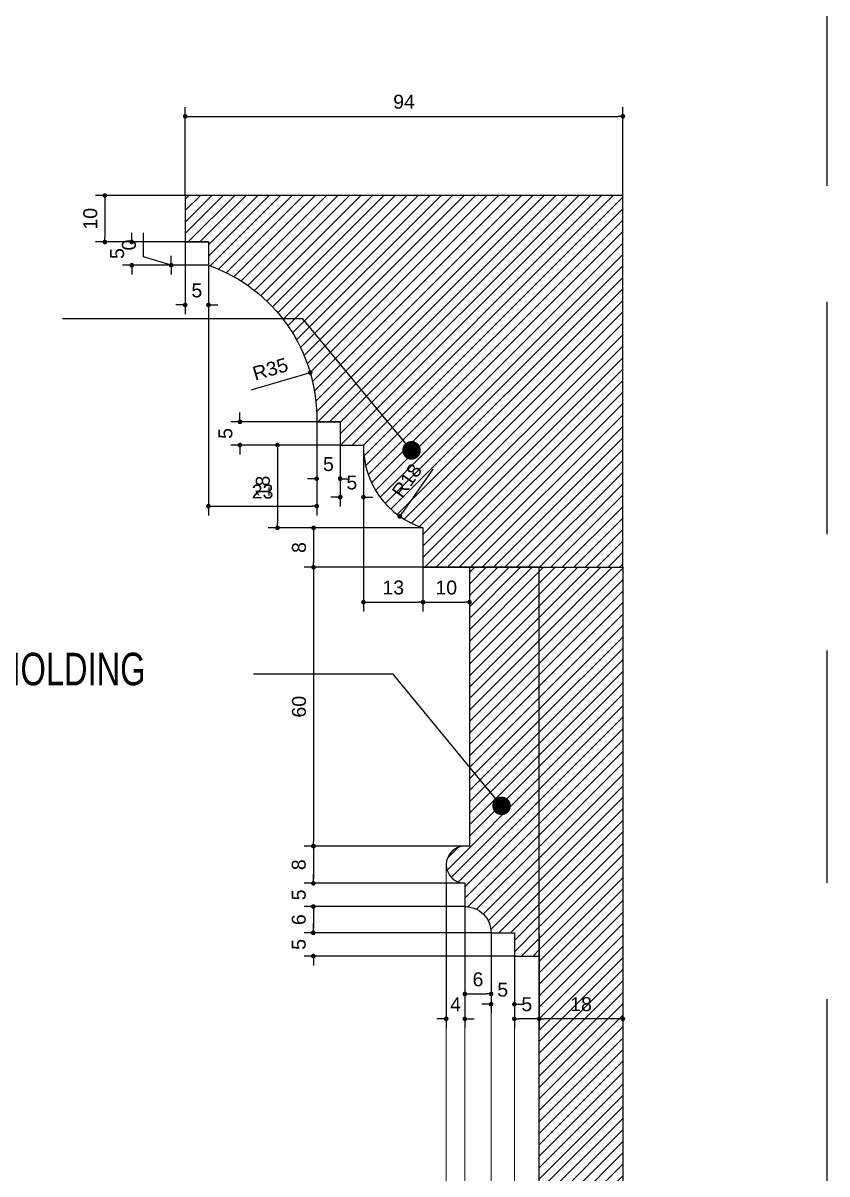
# Model space of a CAD drawing. Header units: inches. Extents: x 274057 to 444617, y 490067 to 635630.
# Drawn here: x 336322.3 to 336495.2, y 524647.9 to 524895.6 of the extents above; entities that cross this region are included whole.
import ezdxf

# ---------------------------------------------------------------- set-up
doc = ezdxf.new("R2010")
doc.units = ezdxf.units.IN
doc.header["$MEASUREMENT"] = 0
doc.linetypes.add('HIDDEN', pattern=[0.375, 0.25, -0.125])
for name, color, linetype in [('CQ SPOT DETAIL DIMENSION', 9, 'Continuous'), ('CQ spot detail elevation', 1, 'Continuous'), ('CQ SPOT DETAILS', 40, 'Continuous'), ('CQ text label', 3, 'Continuous'), ('CQ Wood Section', 60, 'Continuous')]:
    doc.layers.add(name, color=color, linetype=linetype)
doc.styles.add('DIM 50', font='romans.shx', dxfattribs={"width": 0.75, "height": 100})
doc.styles.get("Standard").update_dxf_attribs({"font": 'arial.ttf'})
doc.dimstyles.new('CQ 2', dxfattribs={"dimscale": 0.02, "dimtxt": 150, "dimasz": 50, "dimexe": 100, "dimexo": 0, "dimgap": 80, "dimtad": 1, "dimdec": 0, "dimzin": 0, "dimdsep": 46, "dimtxsty": 'Standard', "dimblk": 'DOT', "dimcen": 100, "dimclrd": 1, "dimclre": 1, "dimclrt": 3, "dimadec": 0, "dimazin": 0, "dimtfac": 1, "dimtdec": 0, "dimtofl": 0, "dimtmove": 0, "dimatfit": 3, "dimfxl": 1, "dimtolj": 1, "dimtzin": 0, "dimlwd": -1, "dimarcsym": 0})
doc.dimstyles.get("Standard").update_dxf_attribs({"dimtxt": 0.18, "dimasz": 0.18, "dimexe": 0.18, "dimexo": 0.0625, "dimgap": 0.09, "dimtad": 0, "dimtih": 1, "dimtoh": 1, "dimdec": 4, "dimzin": 0, "dimdsep": 46, "dimtxsty": 'Standard', "dimcen": 0.09, "dimadec": 0, "dimazin": 0, "dimtfac": 1, "dimtdec": 4, "dimtofl": 0, "dimtmove": 0, "dimatfit": 3, "dimfxl": 1, "dimtolj": 1, "dimtzin": 0, "dimarcsym": 0})
pattern_1 = [(225.0000000000001, (36037.18840213446, 2.088490873575211e-07), (1.233325781139329, -1.233325781139325), [])]

# ---------------------------------------------------------------- blocks, each defined once
blk = doc.blocks.new('wood panel section')
at = {"layer": 'CQ Wood Section', "lineweight": 0}
h = blk.add_hatch(dxfattribs=at)
h.set_pattern_fill('ANSI31', color=253, scale=13.95348837209302, angle=180.0000000000001)
h.set_pattern_definition([(225.0000000000001, (36142.35585811699, 2.088490873575211e-07), (1.233325781139329, -1.233325781139325), [])])
edge = h.paths.add_edge_path()
edge.add_line((373726.2823272735, 517519.283922351), (373726.2823272735, 517599.2839221759))
edge.add_line((373726.2823272735, 517599.2839221759), (373632.1263040713, 517599.283922351))
edge.add_line((373632.1263040713, 517599.283922351), (373632.1263040713, 517589.283922351))
edge.add_line((373632.1263040713, 517589.283922351), (373637.1263040713, 517589.283922351))
edge.add_line((373637.1263040713, 517589.283922351), (373637.1263040713, 517584.283922351))
edge.add_arc((373625.5141908826, 517551.3689718612), 34.90322533018236, -1.2919480956534812, 70.56759384784772, ccw=False)
edge.add_line((373660.4085433854, 517550.5820145192), (373665.4741542631, 517550.5820145192))
edge.add_line((373665.4741542631, 517550.5820145192), (373665.4741542631, 517545.5820145192))
edge.add_line((373665.4741542631, 517545.5820145192), (373670.4741542631, 517545.5820145192))
edge.add_arc((373688.780025439, 517545.2354354908), 18.3091517152585, 178.9153674634846, 252.5261491534964)
edge.add_line((373683.2823272542, 517527.7711762394), (373683.2823272542, 517519.283922351))
edge.add_line((373683.2823272542, 517519.283922351), (373726.2823272735, 517519.283922351))
h = blk.add_hatch(dxfattribs=at)
h.set_pattern_fill('ANSI31', color=253, scale=13.95348837209302, angle=180.0000000000001)
h.set_pattern_definition(pattern_1)
edge = h.paths.add_edge_path()
edge.add_arc((373692.2823279385, 517440.6270253488), 5.656854249493335, 0, 90, ccw=False)
edge.add_line((373697.9391821881, 517440.6270253488), (373702.9391821881, 517440.6270253488))
edge.add_line((373702.9391821881, 517440.6270253488), (373702.9391821881, 517435.6270253488))
edge.add_line((373702.9391821881, 517435.6270253488), (373708.2823280088, 517435.6270253647))
edge.add_line((373708.2823280088, 517435.6270253647), (373708.2823280088, 517519.2839223955))
edge.add_line((373708.2823280088, 517519.2839223955), (373693.2823277604, 517519.283922351))
edge.add_line((373693.2823277604, 517519.283922351), (373693.2823279385, 517459.2838795983))
edge.add_line((373693.2823279385, 517459.2838795983), (373692.2823279385, 517459.2838795983))
edge.add_arc((373692.2823279385, 517455.2838795983), 4, 90, 270)
edge.add_line((373692.2823279385, 517451.2838795983), (373692.2823279385, 517446.2838795983))
h = blk.add_hatch(dxfattribs=at)
h.set_pattern_fill('ANSI31', color=253, scale=13.95348837209302, angle=180.0000000000001)
h.set_pattern_definition(pattern_1)
h.paths.add_polyline_path([(373708.2823272735, 517519.2839223955), (373726.2823272735, 517519.283922351), (373726.2823313126, 516519.2839960859), (373708.2823313126, 516519.2839960859)])
at = {"layer": 'CQ Wood Section', "color": 253, "lineweight": 0}
for p, q in [((373688.2823279385, 517455.2838795983, -0.0005676348778865994), (373688.2823313811, 516583.2774294676, -0.0005676348778865994)), ((373692.2823279385, 517446.2838795983, -0.0005676348778865994), (373692.2823312941, 516592.284039792, -0.0005676348778865994)), ((373697.9391801685, 516597.9408940414, -0.0005676348778865994), (373697.9391801685, 517440.6270253488, -0.0005676348778865994)), ((373702.9391821881, 517435.6270253488, -0.0005676348778865994), (373702.9391819765, 517364.5098959284, -0.0005676348778865994))]:
    blk.add_line(p, q, dxfattribs=at)
at = {"layer": 'CQ Wood Section', "ltscale": 1000, "elevation": -0.0005676348778865994}
for points in [[(373726.2823272735, 517519.283922351), (373726.2823272735, 517599.2839221759), (373632.1263040713, 517599.283922351), (373632.1263040713, 517589.283922351), (373637.1263040713, 517589.283922351), (373637.1263040713, 517584.283922351, -0.3242422653971426), (373660.4085433854, 517550.5820145192), (373665.4741542631, 517550.5820145192), (373665.4741542631, 517545.5820145192), (373670.4741542631, 517545.5820145192, 0.332707975019694), (373683.2823272542, 517527.7711762394), (373683.2823272542, 517527.7711762394), (373683.2823272542, 517519.283922351)], [(373692.2823279385, 517446.2838795983, -0.4142135623730951), (373697.9391821881, 517440.6270253488), (373702.9391821881, 517440.6270253488), (373702.9391821881, 517435.6270253488), (373708.2823280088, 517435.6270253647), (373708.2823280088, 517519.2839223955), (373693.2823277604, 517519.283922351), (373693.2823279385, 517459.2838795983), (373692.2823279385, 517459.2838795983, 0.9999999999999999), (373692.2823279385, 517451.2838795983)]]:
    blk.add_lwpolyline(points, format="xyb", close=True, dxfattribs=at)
blk.add_lwpolyline([(373708.2823272735, 517519.283922351), (373726.2823272735, 517519.283922351), (373726.2823313126, 516519.2839960859), (373708.2823313126, 516519.2839960859)], close=True, dxfattribs=at)
blk = doc.blocks.new('_Dot')
at = {"color": 0, "linetype": 'ByBlock', "lineweight": -2}
blk.add_line((-0.5, 0), (-1, 0), dxfattribs=at)
at = {"color": 0, "linetype": 'ByBlock', "const_width": 0.5}
blk.add_lwpolyline([(-0.25, 0, 1), (0.25, 0, 1)], format="xyb", close=True, dxfattribs=at)
blk = doc.blocks.new('*D311')
at = {"layer": 'CQ SPOT DETAIL DIMENSION', "color": 1, "lineweight": -2, "transparency": 16777216}
for p, q in [((336357.148455218, 524858.4759744214), (336357.148455218, 524877.5101708444)), ((336451.3044784201, 524858.4759281685), (336451.3044784201, 524877.5101708444))]:
    blk.add_line(p, q, dxfattribs=at)
at = {"layer": 'CQ SPOT DETAIL DIMENSION', "color": 1, "transparency": 16777216}
blk.add_line((336358.148455218, 524875.5101708444), (336450.3044784201, 524875.5101708444), dxfattribs=at)
at = {"layer": 'Defpoints', "color": 0, "transparency": 16777216}
for p in [(336451.3044784201, 524875.5101708444), (336357.148455218, 524858.4759744214, 8.514825178252382e-08), (336451.3044784201, 524858.4759281685, 8.514825178252382e-08)]:
    blk.add_point(p, dxfattribs=at)
at = {"layer": 'CQ SPOT DETAIL DIMENSION', "color": 1, "transparency": 16777216, "rotation": 180}
blk.add_blockref('_Dot', (336357.148455218, 524875.5101708444), dxfattribs=at)
at = {"layer": 'CQ SPOT DETAIL DIMENSION', "color": 1, "transparency": 16777216}
blk.add_blockref('_Dot', (336451.3044784201, 524875.5101708444), dxfattribs=at)
at = {"layer": 'CQ SPOT DETAIL DIMENSION', "color": 3, "transparency": 16777216, "insert": (336404.2264668191, 524878.6418898075), "char_height": 3, "attachment_point": 5}
blk.add_mtext('\\A1;94', dxfattribs=at)
blk = doc.blocks.new('*D312')
at = {"layer": 'CQ SPOT DETAIL DIMENSION', "color": 1, "lineweight": -2, "transparency": 16777216}
for p, q in [((336357.1484552181, 524858.4759283438), (336337.8589144014, 524858.4759283438)), ((336357.1484552181, 524848.4759283438), (336337.8589144014, 524848.4759283438))]:
    blk.add_line(p, q, dxfattribs=at)
at = {"layer": 'CQ SPOT DETAIL DIMENSION', "color": 1, "transparency": 16777216}
blk.add_line((336339.8589144014, 524857.4759283438), (336339.8589144014, 524849.4759283438), dxfattribs=at)
at = {"layer": 'Defpoints', "color": 0, "transparency": 16777216}
for p in [(336357.1484552181, 524858.4759283438), (336339.8589144014, 524848.4759283438), (336357.1484552181, 524848.4759283438, 8.514825178252382e-08)]:
    blk.add_point(p, dxfattribs=at)
at = {"layer": 'CQ SPOT DETAIL DIMENSION', "color": 1, "transparency": 16777216}
for p, rotation in [((336339.8589144014, 524858.4759283438), 90), ((336339.8589144014, 524848.4759283438), 270)]:
    blk.add_blockref('_Dot', p, dxfattribs=dict(at, rotation=rotation))
at = {"layer": 'CQ SPOT DETAIL DIMENSION', "color": 3, "transparency": 16777216, "insert": (336336.7271954383, 524853.4759283436), "char_height": 3, "attachment_point": 5, "rotation": 90}
blk.add_mtext('\\A1;10', dxfattribs=at)
blk = doc.blocks.new('*D313')
at = {"layer": 'CQ SPOT DETAIL DIMENSION', "color": 1, "transparency": 16777216}
for p, q in [((336345.6397885805, 524849.4759283438), (336345.6397885805, 524850.4759283438)), ((336345.6397885805, 524842.4759283438), (336345.6397885805, 524841.4759283438))]:
    blk.add_line(p, q, dxfattribs=at)
at = {"layer": 'CQ SPOT DETAIL DIMENSION', "color": 1, "lineweight": -2, "transparency": 16777216}
for p, q in [((336362.1484552181, 524848.4759283438), (336343.6397885805, 524848.4759283438)), ((336362.1484552181, 524843.4759283438), (336343.6397885805, 524843.4759283438))]:
    blk.add_line(p, q, dxfattribs=at)
at = {"layer": 'Defpoints', "color": 0, "transparency": 16777216}
for p in [(336362.1484552181, 524848.4759283438, 8.514825178252382e-08), (336345.6397885805, 524843.4759283438), (336362.1484552181, 524843.4759283438, 8.514825178252382e-08)]:
    blk.add_point(p, dxfattribs=at)
at = {"layer": 'CQ SPOT DETAIL DIMENSION', "color": 1, "transparency": 16777216}
for p, rotation in [((336345.6397885805, 524848.4759283438), 270), ((336345.6397885805, 524843.4759283438), 90)]:
    blk.add_blockref('_Dot', p, dxfattribs=dict(at, rotation=rotation))
at = {"layer": 'CQ SPOT DETAIL DIMENSION', "color": 3, "transparency": 16777216, "insert": (336342.5142087716, 524845.9759283436), "char_height": 3, "attachment_point": 5, "rotation": 90}
blk.add_mtext('\\A1;5', dxfattribs=at)
blk = doc.blocks.new('*D314')
at = {"layer": 'CQ SPOT DETAIL DIMENSION', "color": 1, "transparency": 16777216}
for p, q in [((336348.1824106061, 524845.2554440328), (336348.1824106061, 524850.4117878255)), ((336354.1141295692, 524843.4759283438), (336348.1824106061, 524845.2554440328)), ((336354.1141295692, 524844.4759283438), (336354.1141295692, 524845.4759283438)), ((336354.1141295692, 524842.4759283438), (336354.1141295692, 524841.4759283438))]:
    blk.add_line(p, q, dxfattribs=at)
at = {"layer": 'CQ SPOT DETAIL DIMENSION', "color": 1, "lineweight": -2, "transparency": 16777216}
blk.add_line((336362.1484552181, 524843.4759283438), (336352.1141295692, 524843.4759283438), dxfattribs=at)
blk.add_line((336362.1484552181, 524843.4759283438), (336352.1141295692, 524843.4759283438), dxfattribs=at)
at = {"layer": 'Defpoints', "color": 0, "transparency": 16777216}
for p in [(336354.1141295692, 524843.4759283438), (336362.1484552181, 524843.4759283438, 8.514825178252382e-08), (336362.1484552181, 524843.4759283438, 8.514825178252382e-08)]:
    blk.add_point(p, dxfattribs=at)
at = {"layer": 'CQ SPOT DETAIL DIMENSION', "color": 1, "transparency": 16777216}
for rotation in [270, 90]:
    blk.add_blockref('_Dot', (336354.1141295692, 524843.4759283438), dxfattribs=dict(at, rotation=rotation))
at = {"layer": 'CQ SPOT DETAIL DIMENSION', "color": 3, "transparency": 16777216, "insert": (336345.050691643, 524847.8336159289), "char_height": 3, "attachment_point": 5, "rotation": 90}
blk.add_mtext('\\A1;0', dxfattribs=at)
blk = doc.blocks.new('*D315')
at = {"layer": 'CQ SPOT DETAIL DIMENSION', "color": 1, "transparency": 16777216}
for p, q in [((336368.9273927351, 524810.7740204219), (336368.9273927351, 524811.7740204219)), ((336368.9273927351, 524803.7740205121), (336368.9273927351, 524802.7740205121))]:
    blk.add_line(p, q, dxfattribs=at)
at = {"layer": 'CQ SPOT DETAIL DIMENSION', "color": 1, "lineweight": -2, "transparency": 16777216}
for p, q in [((336390.4963054099, 524809.7740204219), (336366.9273927351, 524809.7740204219)), ((336390.4963054099, 524804.7740205121), (336366.9273927351, 524804.7740205121))]:
    blk.add_line(p, q, dxfattribs=at)
at = {"layer": 'Defpoints', "color": 0, "transparency": 16777216}
for p in [(336390.4963054099, 524809.7740204219, -0.003872636283724022), (336368.9273927351, 524804.7740205121), (336390.4963054099, 524804.7740205121, 8.514825178252382e-08)]:
    blk.add_point(p, dxfattribs=at)
at = {"layer": 'CQ SPOT DETAIL DIMENSION', "color": 1, "transparency": 16777216}
for p, rotation in [((336368.9273927351, 524809.7740204219), 270), ((336368.9273927351, 524804.7740205121), 90)]:
    blk.add_blockref('_Dot', p, dxfattribs=dict(at, rotation=rotation))
at = {"layer": 'CQ SPOT DETAIL DIMENSION', "color": 3, "transparency": 16777216, "insert": (336365.8018129262, 524807.2740204667), "char_height": 3, "attachment_point": 5, "rotation": 90}
blk.add_mtext('\\A1;5', dxfattribs=at)
blk = doc.blocks.new('*D316')
at = {"layer": 'CQ SPOT DETAIL DIMENSION', "color": 1, "lineweight": -2, "transparency": 16777216}
for p, q in [((336390.4963054099, 524804.774020422), (336374.9905852157, 524804.774020422)), ((336408.304478401, 524786.9631822323), (336374.9905852157, 524786.9631822323))]:
    blk.add_line(p, q, dxfattribs=at)
at = {"layer": 'CQ SPOT DETAIL DIMENSION', "color": 1, "transparency": 16777216}
blk.add_line((336376.9905852157, 524803.774020422), (336376.9905852157, 524787.9631822323), dxfattribs=at)
at = {"layer": 'Defpoints', "color": 0, "transparency": 16777216}
for p in [(336390.4963054099, 524804.774020422, -0.003865672036785002), (336376.9905852157, 524786.9631822323), (336408.304478401, 524786.9631822323, 8.514825178252382e-08)]:
    blk.add_point(p, dxfattribs=at)
at = {"layer": 'CQ SPOT DETAIL DIMENSION', "color": 1, "transparency": 16777216}
for p, rotation in [((336376.9905852157, 524804.774020422), 90), ((336376.9905852157, 524786.9631822323), 270)]:
    blk.add_blockref('_Dot', p, dxfattribs=dict(at, rotation=rotation))
at = {"layer": 'CQ SPOT DETAIL DIMENSION', "color": 3, "transparency": 16777216, "insert": (336373.8588662526, 524795.868601327), "char_height": 3, "attachment_point": 5, "rotation": 90}
blk.add_mtext('\\A1;18', dxfattribs=at)
blk = doc.blocks.new('*D317')
at = {"layer": 'CQ SPOT DETAIL DIMENSION', "color": 1, "lineweight": -2, "transparency": 16777216}
for p, q in [((336408.3044786833, 524786.9631821435), (336382.767588037, 524786.9631821435)), ((336408.304478401, 524778.4759283438), (336382.767588037, 524778.4759283438))]:
    blk.add_line(p, q, dxfattribs=at)
at = {"layer": 'CQ SPOT DETAIL DIMENSION', "color": 1, "transparency": 16777216}
blk.add_line((336384.767588037, 524785.9631821435), (336384.767588037, 524779.4759283438), dxfattribs=at)
at = {"layer": 'Defpoints', "color": 0, "transparency": 16777216}
for p in [(336408.3044786833, 524786.9631821435, -0.003816706366811543), (336384.767588037, 524778.4759283438), (336408.304478401, 524778.4759283438, 8.514825178252382e-08)]:
    blk.add_point(p, dxfattribs=at)
at = {"layer": 'CQ SPOT DETAIL DIMENSION', "color": 1, "transparency": 16777216}
for p, rotation in [((336384.767588037, 524786.9631821435), 90), ((336384.767588037, 524778.4759283438), 270)]:
    blk.add_blockref('_Dot', p, dxfattribs=dict(at, rotation=rotation))
at = {"layer": 'CQ SPOT DETAIL DIMENSION', "color": 3, "transparency": 16777216, "insert": (336381.635869074, 524782.7195552434), "char_height": 3, "attachment_point": 5, "rotation": 90}
blk.add_mtext('\\A1;8', dxfattribs=at)
blk = doc.blocks.new('*D318')
at = {"layer": 'CQ SPOT DETAIL DIMENSION', "color": 1, "lineweight": -2, "transparency": 16777216}
for p, q in [((336357.148455218, 524848.4759282514), (336357.148455218, 524832.9154847243)), ((336362.1484552179, 524848.4759282514), (336362.1484552179, 524832.9154847243))]:
    blk.add_line(p, q, dxfattribs=at)
at = {"layer": 'CQ SPOT DETAIL DIMENSION', "color": 1, "transparency": 16777216}
for p, q in [((336356.148455218, 524834.9154847243), (336355.148455218, 524834.9154847243)), ((336363.1484552179, 524834.9154847243), (336364.1484552179, 524834.9154847243))]:
    blk.add_line(p, q, dxfattribs=at)
at = {"layer": 'Defpoints', "color": 0, "transparency": 16777216}
for p in [(336357.148455218, 524848.4759282514, 8.514825178252382e-08), (336362.1484552179, 524848.4759282514, 8.514825178252382e-08), (336362.1484552179, 524834.9154847243)]:
    blk.add_point(p, dxfattribs=at)
at = {"layer": 'CQ SPOT DETAIL DIMENSION', "color": 1, "transparency": 16777216}
blk.add_blockref('_Dot', (336357.148455218, 524834.9154847243), dxfattribs=at)
at = {"layer": 'CQ SPOT DETAIL DIMENSION', "color": 1, "transparency": 16777216, "rotation": 180}
blk.add_blockref('_Dot', (336362.1484552179, 524834.9154847243), dxfattribs=at)
at = {"layer": 'CQ SPOT DETAIL DIMENSION', "color": 3, "transparency": 16777216, "insert": (336359.6484552179, 524838.0410645333), "char_height": 3, "attachment_point": 5}
blk.add_mtext('\\A1;5', dxfattribs=at)
blk = doc.blocks.new('*D319')
at = {"layer": 'CQ SPOT DETAIL DIMENSION', "color": 1, "lineweight": -2, "transparency": 16777216}
for p, q in [((336362.1484554781, 524843.4759282519), (336362.1484554781, 524789.6280301884)), ((336385.4306945321, 524809.7740205119), (336385.4306945321, 524789.6280301884))]:
    blk.add_line(p, q, dxfattribs=at)
at = {"layer": 'CQ SPOT DETAIL DIMENSION', "color": 1, "transparency": 16777216}
blk.add_line((336363.1484554781, 524791.6280301884), (336384.4306945321, 524791.6280301884), dxfattribs=at)
at = {"layer": 'Defpoints', "color": 0, "transparency": 16777216}
for p in [(336362.1484554781, 524843.4759282519, -0.003943617790135036), (336385.4306945321, 524809.7740205119), (336385.4306945321, 524791.6280301884)]:
    blk.add_point(p, dxfattribs=at)
at = {"layer": 'CQ SPOT DETAIL DIMENSION', "color": 1, "transparency": 16777216, "rotation": 180}
blk.add_blockref('_Dot', (336362.1484554781, 524791.6280301884), dxfattribs=at)
at = {"layer": 'CQ SPOT DETAIL DIMENSION', "color": 1, "transparency": 16777216}
blk.add_blockref('_Dot', (336385.4306945321, 524791.6280301884), dxfattribs=at)
at = {"layer": 'CQ SPOT DETAIL DIMENSION', "color": 3, "transparency": 16777216, "insert": (336373.7895750051, 524794.760772344), "char_height": 3, "attachment_point": 5}
blk.add_mtext('\\A1;23', dxfattribs=at)
blk = doc.blocks.new('*D320')
at = {"layer": 'CQ SPOT DETAIL DIMENSION', "color": 1, "transparency": 16777216}
blk.add_line((336371.3490019829, 524816.6464614966), (336383.0770746713, 524820.0756721149), dxfattribs=at)
at = {"layer": 'Defpoints', "color": 0, "transparency": 16777216}
for p in [(336384.0368869702, 524820.356314861, 8.514825178252382e-08), (336350.5363420293, 524810.5609778537, 8.514825178252382e-08)]:
    blk.add_point(p, dxfattribs=at)
at = {"layer": 'CQ SPOT DETAIL DIMENSION', "color": 1, "transparency": 16777216, "rotation": 16.29856954467729}
blk.add_blockref('_Dot', (336384.0368869702, 524820.356314861), dxfattribs=at)
at = {"layer": 'CQ SPOT DETAIL DIMENSION', "color": 3, "transparency": 16777216, "insert": (336375.4565234558, 524821.1113847601), "char_height": 3, "attachment_point": 5, "rotation": 16.298569544677285}
blk.add_mtext('\\A1;R35', dxfattribs=at)
blk = doc.blocks.new('*D333')
at = {"layer": 'CQ SPOT DETAIL DIMENSION', "color": 1, "transparency": 16777216}
blk.add_line((336410.3942173682, 524799.5690031198), (336403.862229515, 524790.2569021379), dxfattribs=at)
at = {"layer": 'Defpoints', "color": 0, "transparency": 16777216}
for p in [(336413.8021765858, 524804.4274414835, 8.514825178252382e-08), (336403.2879698843, 524789.4382288962, 8.514825178252382e-08)]:
    blk.add_point(p, dxfattribs=at)
at = {"layer": 'CQ SPOT DETAIL DIMENSION', "color": 1, "transparency": 16777216, "rotation": 234.9521998503813}
blk.add_blockref('_Dot', (336403.2879698843, 524789.4382288962), dxfattribs=at)
at = {"layer": 'CQ SPOT DETAIL DIMENSION', "color": 3, "transparency": 16777216, "insert": (336404.8514987414, 524797.1207090248), "char_height": 3, "attachment_point": 5, "rotation": 54.95219985038125}
blk.add_mtext('\\A1;R18', dxfattribs=at)
blk = doc.blocks.new('*D334')
at = {"layer": 'CQ SPOT DETAIL DIMENSION', "color": 1, "lineweight": -2, "transparency": 16777216}
for p, q in [((336385.4306945321, 524809.7740204217), (336385.4306945321, 524795.5448675116)), ((336390.4963054098, 524809.7740204217), (336390.4963054098, 524795.5448675116))]:
    blk.add_line(p, q, dxfattribs=at)
at = {"layer": 'CQ SPOT DETAIL DIMENSION', "color": 1, "transparency": 16777216}
for p, q in [((336384.4306945321, 524797.5448675116), (336383.4306945321, 524797.5448675116)), ((336391.4963054098, 524797.5448675116), (336392.4963054098, 524797.5448675116))]:
    blk.add_line(p, q, dxfattribs=at)
at = {"layer": 'Defpoints', "color": 0, "transparency": 16777216}
for p in [(336385.4306945321, 524809.7740204217), (336390.4963054098, 524809.7740204217), (336390.4963054098, 524797.5448675116)]:
    blk.add_point(p, dxfattribs=at)
at = {"layer": 'CQ SPOT DETAIL DIMENSION', "color": 1, "transparency": 16777216}
blk.add_blockref('_Dot', (336385.4306945321, 524797.5448675116), dxfattribs=at)
at = {"layer": 'CQ SPOT DETAIL DIMENSION', "color": 1, "transparency": 16777216, "rotation": 180}
blk.add_blockref('_Dot', (336390.4963054098, 524797.5448675116), dxfattribs=at)
at = {"layer": 'CQ SPOT DETAIL DIMENSION', "color": 3, "transparency": 16777216, "insert": (336387.963499971, 524800.6704473206), "char_height": 3, "attachment_point": 5}
blk.add_mtext('\\A1;5', dxfattribs=at)
blk = doc.blocks.new('*D335')
at = {"layer": 'CQ SPOT DETAIL DIMENSION', "color": 1, "lineweight": -2, "transparency": 16777216}
for p, q in [((336390.4963054098, 524804.7740204218), (336390.4963054098, 524791.5774923859)), ((336395.4963054098, 524804.7740205119), (336395.4963054098, 524791.5774923859))]:
    blk.add_line(p, q, dxfattribs=at)
at = {"layer": 'CQ SPOT DETAIL DIMENSION', "color": 1, "transparency": 16777216}
for p, q in [((336389.4963054098, 524793.5774923859), (336388.4963054098, 524793.5774923859)), ((336396.4963054098, 524793.5774923859), (336397.4963054098, 524793.5774923859))]:
    blk.add_line(p, q, dxfattribs=at)
at = {"layer": 'Defpoints', "color": 0, "transparency": 16777216}
for p in [(336390.4963054098, 524804.7740204218), (336395.4963054098, 524804.7740205119, 8.514825178252382e-08), (336395.4963054098, 524793.5774923859)]:
    blk.add_point(p, dxfattribs=at)
at = {"layer": 'CQ SPOT DETAIL DIMENSION', "color": 1, "transparency": 16777216}
blk.add_blockref('_Dot', (336390.4963054098, 524793.5774923859), dxfattribs=at)
at = {"layer": 'CQ SPOT DETAIL DIMENSION', "color": 1, "transparency": 16777216, "rotation": 180}
blk.add_blockref('_Dot', (336395.4963054098, 524793.5774923859), dxfattribs=at)
at = {"layer": 'CQ SPOT DETAIL DIMENSION', "color": 3, "transparency": 16777216, "insert": (336392.9963054098, 524796.7030721948), "char_height": 3, "attachment_point": 5}
blk.add_mtext('\\A1;5', dxfattribs=at)
blk = doc.blocks.new('*D336')
at = {"layer": 'CQ SPOT DETAIL DIMENSION', "color": 1, "lineweight": -2, "transparency": 16777216}
for p, q in [((336395.4963054098, 524804.7740205119), (336395.4963054098, 524768.9731867113)), ((336408.3044786832, 524786.9631821433), (336408.3044786832, 524768.9731867113))]:
    blk.add_line(p, q, dxfattribs=at)
at = {"layer": 'CQ SPOT DETAIL DIMENSION', "color": 1, "transparency": 16777216}
blk.add_line((336396.4963054098, 524770.9731867113), (336407.3044786832, 524770.9731867113), dxfattribs=at)
at = {"layer": 'Defpoints', "color": 0, "transparency": 16777216}
for p in [(336395.4963054098, 524804.7740205119), (336408.3044786832, 524786.9631821433), (336408.3044786832, 524770.9731867113)]:
    blk.add_point(p, dxfattribs=at)
at = {"layer": 'CQ SPOT DETAIL DIMENSION', "color": 1, "transparency": 16777216, "rotation": 180}
blk.add_blockref('_Dot', (336395.4963054098, 524770.9731867113), dxfattribs=at)
at = {"layer": 'CQ SPOT DETAIL DIMENSION', "color": 1, "transparency": 16777216}
blk.add_blockref('_Dot', (336408.3044786832, 524770.9731867113), dxfattribs=at)
at = {"layer": 'CQ SPOT DETAIL DIMENSION', "color": 3, "transparency": 16777216, "insert": (336401.9003920464, 524774.1059288669), "char_height": 3, "attachment_point": 5}
blk.add_mtext('\\A1;13', dxfattribs=at)
blk = doc.blocks.new('*D337')
at = {"layer": 'CQ SPOT DETAIL DIMENSION', "color": 1, "lineweight": -2, "transparency": 16777216}
for p, q in [((336408.3044786832, 524786.9631821433), (336408.3044786832, 524768.9731867113)), ((336418.304478907, 524778.4759282551), (336418.304478907, 524768.9731867113))]:
    blk.add_line(p, q, dxfattribs=at)
at = {"layer": 'CQ SPOT DETAIL DIMENSION', "color": 1, "transparency": 16777216}
blk.add_line((336409.3044786832, 524770.9731867113), (336417.304478907, 524770.9731867113), dxfattribs=at)
at = {"layer": 'Defpoints', "color": 0, "transparency": 16777216}
for p in [(336408.3044786832, 524786.9631821433), (336418.304478907, 524778.4759282551, -0.003802958277463462), (336418.304478907, 524770.9731867113)]:
    blk.add_point(p, dxfattribs=at)
at = {"layer": 'CQ SPOT DETAIL DIMENSION', "color": 1, "transparency": 16777216, "rotation": 180}
blk.add_blockref('_Dot', (336408.3044786832, 524770.9731867113), dxfattribs=at)
at = {"layer": 'CQ SPOT DETAIL DIMENSION', "color": 1, "transparency": 16777216}
blk.add_blockref('_Dot', (336418.304478907, 524770.9731867113), dxfattribs=at)
at = {"layer": 'CQ SPOT DETAIL DIMENSION', "color": 3, "transparency": 16777216, "insert": (336413.3044787951, 524774.1049056745), "char_height": 3, "attachment_point": 5}
blk.add_mtext('\\A1;10', dxfattribs=at)
blk = doc.blocks.new('*D338')
at = {"layer": 'CQ SPOT DETAIL DIMENSION', "color": 1, "lineweight": -2, "transparency": 16777216}
for p, q in [((336418.3044789071, 524778.4759282554), (336382.767588037, 524778.4759282554)), ((336418.3044790853, 524718.4758855912), (336382.767588037, 524718.4758855912))]:
    blk.add_line(p, q, dxfattribs=at)
at = {"layer": 'CQ SPOT DETAIL DIMENSION', "color": 1, "transparency": 16777216}
blk.add_line((336384.767588037, 524777.4759282554), (336384.767588037, 524719.4758855912), dxfattribs=at)
at = {"layer": 'Defpoints', "color": 0, "transparency": 16777216}
for p in [(336418.3044789071, 524778.4759282554), (336384.767588037, 524718.4758855912), (336418.3044790853, 524718.4758855912, 8.514825178252382e-08)]:
    blk.add_point(p, dxfattribs=at)
at = {"layer": 'CQ SPOT DETAIL DIMENSION', "color": 1, "transparency": 16777216}
for p, rotation in [((336384.767588037, 524778.4759282554), 90), ((336384.767588037, 524718.4758855912), 270)]:
    blk.add_blockref('_Dot', p, dxfattribs=dict(at, rotation=rotation))
at = {"layer": 'CQ SPOT DETAIL DIMENSION', "color": 3, "transparency": 16777216, "insert": (336381.635869074, 524748.4759069231), "char_height": 3, "attachment_point": 5, "rotation": 90}
blk.add_mtext('\\A1;60', dxfattribs=at)
blk = doc.blocks.new('*D339')
at = {"layer": 'CQ SPOT DETAIL DIMENSION', "color": 1, "lineweight": -2, "transparency": 16777216}
for p, q in [((336418.3044790853, 524718.4758855912), (336382.711344609, 524718.4758855912)), ((336417.3044790853, 524710.4758855912), (336382.711344609, 524710.4758855912))]:
    blk.add_line(p, q, dxfattribs=at)
at = {"layer": 'CQ SPOT DETAIL DIMENSION', "color": 1, "transparency": 16777216}
blk.add_line((336384.711344609, 524717.4758855912), (336384.711344609, 524711.4758855912), dxfattribs=at)
at = {"layer": 'Defpoints', "color": 0, "transparency": 16777216}
for p in [(336418.3044790853, 524718.4758855912), (336384.711344609, 524710.4758855912), (336417.3044790853, 524710.4758855912, 8.514825178274066e-08)]:
    blk.add_point(p, dxfattribs=at)
at = {"layer": 'CQ SPOT DETAIL DIMENSION', "color": 1, "transparency": 16777216}
for p, rotation in [((336384.711344609, 524718.4758855912), 90), ((336384.711344609, 524710.4758855912), 270)]:
    blk.add_blockref('_Dot', p, dxfattribs=dict(at, rotation=rotation))
at = {"layer": 'CQ SPOT DETAIL DIMENSION', "color": 3, "transparency": 16777216, "insert": (336381.579625646, 524714.475885591), "char_height": 3, "attachment_point": 5, "rotation": 90}
blk.add_mtext('\\A1;8', dxfattribs=at)
blk = doc.blocks.new('*D340')
at = {"layer": 'CQ SPOT DETAIL DIMENSION', "color": 1, "transparency": 16777216}
for p, q in [((336384.7113446086, 524711.4758855912), (336384.7113446086, 524712.4758855912)), ((336384.7113446086, 524704.4758853873), (336384.7113446086, 524703.4758853873))]:
    blk.add_line(p, q, dxfattribs=at)
at = {"layer": 'CQ SPOT DETAIL DIMENSION', "color": 1, "lineweight": -2, "transparency": 16777216}
for p, q in [((336417.3044790853, 524710.4758855912), (336382.7113446086, 524710.4758855912)), ((336417.3059977106, 524705.4758853873), (336382.7113446086, 524705.4758853873))]:
    blk.add_line(p, q, dxfattribs=at)
at = {"layer": 'Defpoints', "color": 0, "transparency": 16777216}
for p in [(336417.3044790853, 524710.4758855912, 8.514825178274066e-08), (336384.7113446086, 524705.4758853873), (336417.3059977106, 524705.4758853873, -0.008748027643395329)]:
    blk.add_point(p, dxfattribs=at)
at = {"layer": 'CQ SPOT DETAIL DIMENSION', "color": 1, "transparency": 16777216}
for p, rotation in [((336384.7113446086, 524710.4758855912), 270), ((336384.7113446086, 524705.4758853873), 90)]:
    blk.add_blockref('_Dot', p, dxfattribs=dict(at, rotation=rotation))
at = {"layer": 'CQ SPOT DETAIL DIMENSION', "color": 3, "transparency": 16777216, "insert": (336381.5857647999, 524707.975885489), "char_height": 3, "attachment_point": 5, "rotation": 90}
blk.add_mtext('\\A1;5', dxfattribs=at)
blk = doc.blocks.new('*D341')
at = {"layer": 'CQ SPOT DETAIL DIMENSION', "color": 1, "lineweight": -2, "transparency": 16777216}
for p, q in [((336417.3059977106, 524705.4758853873), (336382.7113446086, 524705.4758853873)), ((336422.9613313153, 524699.8190313417), (336382.7113446086, 524699.8190313417))]:
    blk.add_line(p, q, dxfattribs=at)
at = {"layer": 'CQ SPOT DETAIL DIMENSION', "color": 1, "transparency": 16777216}
blk.add_line((336384.7113446086, 524704.4758853873), (336384.7113446086, 524700.8190313417), dxfattribs=at)
at = {"layer": 'Defpoints', "color": 0, "transparency": 16777216}
for p in [(336417.3059977106, 524705.4758853873, -0.008748027643395329), (336384.7113446086, 524699.8190313417), (336422.9613313153, 524699.8190313417)]:
    blk.add_point(p, dxfattribs=at)
at = {"layer": 'CQ SPOT DETAIL DIMENSION', "color": 1, "transparency": 16777216}
for p, rotation in [((336384.7113446086, 524705.4758853873), 90), ((336384.7113446086, 524699.8190313417), 270)]:
    blk.add_blockref('_Dot', p, dxfattribs=dict(at, rotation=rotation))
at = {"layer": 'CQ SPOT DETAIL DIMENSION', "color": 3, "transparency": 16777216, "insert": (336381.5796256455, 524702.6474583643), "char_height": 3, "attachment_point": 5, "rotation": 90}
blk.add_mtext('\\A1;6', dxfattribs=at)
blk = doc.blocks.new('*D342')
at = {"layer": 'CQ SPOT DETAIL DIMENSION', "color": 1, "transparency": 16777216}
for p, q in [((336384.7113446084, 524700.8190313417), (336384.7113446084, 524701.8190313417)), ((336384.7113446084, 524693.8190313417), (336384.7113446084, 524692.8190313417))]:
    blk.add_line(p, q, dxfattribs=at)
at = {"layer": 'CQ SPOT DETAIL DIMENSION', "color": 1, "lineweight": -2, "transparency": 16777216}
for p, q in [((336422.9613313153, 524699.8190313417), (336382.7113446084, 524699.8190313417)), ((336427.9613333349, 524694.8190313417), (336382.7113446084, 524694.8190313417))]:
    blk.add_line(p, q, dxfattribs=at)
at = {"layer": 'Defpoints', "color": 0, "transparency": 16777216}
for p in [(336422.9613313153, 524699.8190313417), (336384.7113446084, 524694.8190313417), (336427.9613333349, 524694.8190313417)]:
    blk.add_point(p, dxfattribs=at)
at = {"layer": 'CQ SPOT DETAIL DIMENSION', "color": 1, "transparency": 16777216}
for p, rotation in [((336384.7113446084, 524699.8190313417), 270), ((336384.7113446084, 524694.8190313417), 90)]:
    blk.add_blockref('_Dot', p, dxfattribs=dict(at, rotation=rotation))
at = {"layer": 'CQ SPOT DETAIL DIMENSION', "color": 3, "transparency": 16777216, "insert": (336381.5857648, 524697.3190313415), "char_height": 3, "attachment_point": 5, "rotation": 90}
blk.add_mtext('\\A1;5', dxfattribs=at)
blk = doc.blocks.new('*D343')
at = {"layer": 'CQ SPOT DETAIL DIMENSION', "color": 1, "lineweight": -2, "transparency": 16777216}
for p, q in [((336413.304479101, 524710.475885591), (336413.304479101, 524679.3222181131)), ((336417.3044790852, 524710.475885387), (336417.3044790852, 524679.3222181131))]:
    blk.add_line(p, q, dxfattribs=at)
at = {"layer": 'CQ SPOT DETAIL DIMENSION', "color": 1, "transparency": 16777216}
for p, q in [((336412.304479101, 524681.3222181131), (336411.304479101, 524681.3222181131)), ((336418.3044790852, 524681.3222181131), (336419.3044790852, 524681.3222181131))]:
    blk.add_line(p, q, dxfattribs=at)
at = {"layer": 'Defpoints', "color": 0, "transparency": 16777216}
for p in [(336413.304479101, 524710.475885591), (336417.3044790852, 524710.475885387, -0.008748027643395329), (336417.3044790852, 524681.3222181131)]:
    blk.add_point(p, dxfattribs=at)
at = {"layer": 'CQ SPOT DETAIL DIMENSION', "color": 1, "transparency": 16777216}
blk.add_blockref('_Dot', (336413.304479101, 524681.3222181131), dxfattribs=at)
at = {"layer": 'CQ SPOT DETAIL DIMENSION', "color": 1, "transparency": 16777216, "rotation": 180}
blk.add_blockref('_Dot', (336417.3044790852, 524681.3222181131), dxfattribs=at)
at = {"layer": 'CQ SPOT DETAIL DIMENSION', "color": 3, "transparency": 16777216, "insert": (336415.3044790931, 524684.4222181131), "char_height": 3, "attachment_point": 5}
blk.add_mtext('\\A1;4', dxfattribs=at)
blk = doc.blocks.new('*D344')
at = {"layer": 'CQ SPOT DETAIL DIMENSION', "color": 1, "lineweight": -2, "transparency": 16777216}
for p, q in [((336417.3044790852, 524705.475885387), (336417.3044790852, 524684.666465287)), ((336422.9613313152, 524699.8190313415), (336422.9613313152, 524684.666465287))]:
    blk.add_line(p, q, dxfattribs=at)
at = {"layer": 'CQ SPOT DETAIL DIMENSION', "color": 1, "transparency": 16777216}
blk.add_line((336418.3044790852, 524686.666465287), (336421.9613313152, 524686.666465287), dxfattribs=at)
at = {"layer": 'Defpoints', "color": 0, "transparency": 16777216}
for p in [(336417.3044790852, 524705.475885387), (336422.9613313152, 524699.8190313415), (336422.9613313152, 524686.666465287)]:
    blk.add_point(p, dxfattribs=at)
at = {"layer": 'CQ SPOT DETAIL DIMENSION', "color": 1, "transparency": 16777216, "rotation": 180}
blk.add_blockref('_Dot', (336417.3044790852, 524686.666465287), dxfattribs=at)
at = {"layer": 'CQ SPOT DETAIL DIMENSION', "color": 1, "transparency": 16777216}
blk.add_blockref('_Dot', (336422.9613313152, 524686.666465287), dxfattribs=at)
at = {"layer": 'CQ SPOT DETAIL DIMENSION', "color": 3, "transparency": 16777216, "insert": (336420.1329052002, 524689.7981842501), "char_height": 3, "attachment_point": 5}
blk.add_mtext('\\A1;6', dxfattribs=at)
blk = doc.blocks.new('*D345')
at = {"layer": 'CQ SPOT DETAIL DIMENSION', "color": 1, "lineweight": -2, "transparency": 16777216}
for p, q in [((336422.9613313152, 524694.8190313415), (336422.9613313152, 524682.4477979222)), ((336427.9613333346, 524694.8190313266), (336427.9613333346, 524682.4477979222))]:
    blk.add_line(p, q, dxfattribs=at)
at = {"layer": 'CQ SPOT DETAIL DIMENSION', "color": 1, "transparency": 16777216}
for p, q in [((336421.9613313152, 524684.4477979222), (336420.9613313152, 524684.4477979222)), ((336428.9613333346, 524684.4477979222), (336429.9613333346, 524684.4477979222))]:
    blk.add_line(p, q, dxfattribs=at)
at = {"layer": 'Defpoints', "color": 0, "transparency": 16777216}
for p in [(336422.9613313152, 524694.8190313415), (336427.9613333346, 524694.8190313266, 8.514825178013857e-08), (336427.9613333346, 524684.4477979222)]:
    blk.add_point(p, dxfattribs=at)
at = {"layer": 'CQ SPOT DETAIL DIMENSION', "color": 1, "transparency": 16777216}
blk.add_blockref('_Dot', (336422.9613313152, 524684.4477979222), dxfattribs=at)
at = {"layer": 'CQ SPOT DETAIL DIMENSION', "color": 1, "transparency": 16777216, "rotation": 180}
blk.add_blockref('_Dot', (336427.9613333346, 524684.4477979222), dxfattribs=at)
at = {"layer": 'CQ SPOT DETAIL DIMENSION', "color": 3, "transparency": 16777216, "insert": (336425.4613323249, 524687.5733777311), "char_height": 3, "attachment_point": 5}
blk.add_mtext('\\A1;5', dxfattribs=at)
blk = doc.blocks.new('*D346')
at = {"layer": 'CQ SPOT DETAIL DIMENSION', "color": 1, "lineweight": -2, "transparency": 16777216}
for p, q in [((336427.9613333348, 524694.8190313732), (336427.9613333348, 524679.3222181131)), ((336433.3044787581, 524694.8190313573), (336433.3044787581, 524679.3222181131))]:
    blk.add_line(p, q, dxfattribs=at)
at = {"layer": 'CQ SPOT DETAIL DIMENSION', "color": 1, "transparency": 16777216}
blk.add_line((336432.3044787581, 524681.3222181131), (336428.9613333348, 524681.3222181131), dxfattribs=at)
at = {"layer": 'Defpoints', "color": 0, "transparency": 16777216}
for p in [(336427.9613333348, 524694.8190313732, 8.514825178252382e-08), (336433.3044787581, 524694.8190313573, 8.514825178252382e-08), (336427.9613333348, 524681.3222181131)]:
    blk.add_point(p, dxfattribs=at)
at = {"layer": 'CQ SPOT DETAIL DIMENSION', "color": 1, "transparency": 16777216, "rotation": 180}
blk.add_blockref('_Dot', (336427.9613333348, 524681.3222181131), dxfattribs=at)
at = {"layer": 'CQ SPOT DETAIL DIMENSION', "color": 1, "transparency": 16777216}
blk.add_blockref('_Dot', (336433.3044787581, 524681.3222181131), dxfattribs=at)
at = {"layer": 'CQ SPOT DETAIL DIMENSION', "color": 3, "transparency": 16777216, "insert": (336430.6329060465, 524684.4477979221), "char_height": 3, "attachment_point": 5}
blk.add_mtext('\\A1;5', dxfattribs=at)
blk = doc.blocks.new('*D347')
at = {"layer": 'CQ SPOT DETAIL DIMENSION', "color": 1, "lineweight": -2, "transparency": 16777216}
for p, q in [((336433.3044791555, 524699.475885387), (336433.3044791555, 524679.3222181132)), ((336451.3044787392, 524699.475885387), (336451.3044787392, 524679.3222181132))]:
    blk.add_line(p, q, dxfattribs=at)
at = {"layer": 'CQ SPOT DETAIL DIMENSION', "color": 1, "transparency": 16777216}
blk.add_line((336450.3044787392, 524681.3222181132), (336434.3044791555, 524681.3222181132), dxfattribs=at)
at = {"layer": 'Defpoints', "color": 0, "transparency": 16777216}
for p in [(336433.3044791555, 524699.475885387, 8.514825178252382e-08), (336451.3044787392, 524699.475885387, -0.008748027643395329), (336433.3044791555, 524681.3222181132)]:
    blk.add_point(p, dxfattribs=at)
at = {"layer": 'CQ SPOT DETAIL DIMENSION', "color": 1, "transparency": 16777216, "rotation": 180}
blk.add_blockref('_Dot', (336433.3044791555, 524681.3222181132), dxfattribs=at)
at = {"layer": 'CQ SPOT DETAIL DIMENSION', "color": 1, "transparency": 16777216}
blk.add_blockref('_Dot', (336451.3044787392, 524681.3222181132), dxfattribs=at)
at = {"layer": 'CQ SPOT DETAIL DIMENSION', "color": 3, "transparency": 16777216, "insert": (336442.3044789474, 524684.4539370764), "char_height": 3, "attachment_point": 5}
blk.add_mtext('\\A1;18', dxfattribs=at)

msp = doc.modelspace()

# ---------------------------------------------------------------- linework, layer by layer
at = {"layer": 'CQ spot detail elevation', "color": 3, "linetype": 'HIDDEN', "ltscale": 200, "elevation": -0.001342926703127967}
msp.add_lwpolyline([(336149.2857908159, 524910.5695667585), (336495.2181328057, 524910.5695667585), (336495.2181328057, 523595.1097459449), (336149.2857908159, 523595.1097459449)], close=True, dxfattribs=at)

# ---------------------------------------------------------------- block references
at = {"layer": 'CQ Wood Section'}
msp.add_blockref('wood panel section', (-37274.97784885328, 7259.192005992634, -0.0007752066769895847), dxfattribs=at)

# ---------------------------------------------------------------- texts
at = {"layer": 'CQ text label', "ltscale": 500, "insert": (336348.616400864, 524760.0861179887, -0.0152747349833112), "char_height": 7, "width": 1867.392251551311, "attachment_point": 3, "style": 'DIM 50'}
msp.add_mtext('\\pxqr;{\\fCityBlueprint|b0|i0|c2|p2;FRENCH OAK WOODEN MOLDING}', dxfattribs=at)

# ---------------------------------------------------------------- dimensions: what is measured, and where the dimension line sits
at = {"layer": 'CQ SPOT DETAIL DIMENSION'}
for base, p1, p2, angle, picture, middle in [((336451.3044784201, 524875.5101708444, -0.001342926703127967), (336357.148455218, 524858.4759744214, -0.001342841554876184), (336451.3044784201, 524858.4759281685, -0.001342841554876184), 180, '*D311', (336404.2264668191, 524878.6418898075, -0.001342926703127967)), ((336339.8589144014, 524848.4759283438, -0.001342926703127967), (336357.148455218, 524858.4759283436, -0.001342926703127967), (336357.148455218, 524848.4759283436, -0.001342841554876184), 90, '*D312', (336336.7271954383, 524853.4759283436, -0.001342926703127967)), ((336385.4306945321, 524791.6280301884, -0.001342926703127967), (336362.1484554781, 524843.4759282519, -0.005286544493263003), (336385.4306945321, 524809.7740205119, -0.001342926703127967), 180, '*D319', (336373.7895750051, 524794.760772344, -0.001342926703127967)), ((336376.9905852157, 524786.9631822323, -0.001342926703127967), (336390.4963054098, 524804.7740204218, -0.005208598739912969), (336408.3044784009, 524786.9631822321, -0.001342841554876184), 90, '*D316', (336373.8588662526, 524795.868601327, -0.001342926703127967)), ((336408.3044786832, 524770.9731867113, -0.001342926703127967), (336395.4963054098, 524804.7740205119, -0.001342926703127967), (336408.3044786832, 524786.9631821433, -0.001342926703127967), 180, '*D336', (336401.9003920464, 524774.1059288669, -0.001342926703127967)), ((336384.767588037, 524778.4759283438, -0.001342926703127967), (336408.3044786832, 524786.9631821433, -0.005159633069939509), (336408.3044784009, 524778.4759283436, -0.001342841554876184), 90, '*D317', (336381.635869074, 524782.7195552434, -0.001342926703127967)), ((336384.767588037, 524718.4758855912, -0.001342926703127967), (336418.304478907, 524778.4759282551, -0.001342926703127967), (336418.3044790852, 524718.475885591, -0.001342841554876184), 90, '*D338', (336381.635869074, 524748.4759069231, -0.001342926703127967)), ((336384.711344609, 524710.4758855912, -0.001342926703127967), (336418.3044790852, 524718.475885591, -0.001342926703127967), (336417.3044790852, 524710.475885591, -0.001342841554876184), 90, '*D339', (336381.579625646, 524714.475885591, -0.001342926703127967)), ((336422.9613313152, 524686.666465287, -0.001342926703127967), (336417.3044790852, 524705.475885387, -0.001342926703127967), (336422.9613313152, 524699.8190313415, -0.001342926703127967), 180, '*D344', (336420.1329052002, 524689.7981842501, -0.001342926703127967)), ((336433.3044791555, 524681.3222181132, -0.001342926703127967), (336451.3044787392, 524699.475885387, -0.0100909543465233), (336433.3044791555, 524699.475885387, -0.001342841554876184), 180, '*D347', (336442.3044789474, 524684.4539370764, -0.001342926703127967)), ((336427.9613333348, 524681.3222181131, -0.001342926703127967), (336433.3044787581, 524694.8190313573, -0.001342841554876184), (336427.9613333348, 524694.8190313732, -0.001342841554876184), 180, '*D346', (336430.6329060465, 524684.4477979221, -0.001342926703127967))]:
    dim = msp.add_linear_dim(base=base, p1=p1, p2=p2, angle=angle, dimstyle='CQ 2', dxfattribs=at)
    dim.commit()
    dim.dimension.update_dxf_attribs({"geometry": picture, "text_midpoint": middle})
for base, p1, p2, angle, picture, middle in [((336345.6397885805, 524843.4759283438, -0.001342926703127967), (336362.148455218, 524848.4759283436, -0.001342841554876184), (336362.148455218, 524843.4759283436, -0.001342841554876184), 90, '*D313', (336345.6397885806, 524845.9759283436, -0.001342926703127967)), ((336362.1484552179, 524834.9154847243, -0.001342926703127967), (336357.148455218, 524848.4759282514, -0.001342841554876184), (336362.1484552179, 524848.4759282514, -0.001342841554876184), 180, '*D318', (336359.6484552179, 524834.9154847243, -0.001342926703127967)), ((336368.9273927351, 524804.7740205121, -0.001342926703127967), (336390.4963054098, 524809.7740204217, -0.005215562986851989), (336390.4963054098, 524804.7740205119, -0.001342841554876184), 90, '*D315', (336368.9273927353, 524807.2740204667, -0.001342926703127967)), ((336390.4963054098, 524797.5448675116, -0.001342926703127967), (336385.4306945321, 524809.7740204217, -0.001342926703127967), (336390.4963054098, 524809.7740204217, -0.001342926703127967), 180, '*D334', (336387.963499971, 524797.5448675116, -0.001342926703127967)), ((336395.4963054098, 524793.5774923859, -0.001342926703127967), (336390.4963054098, 524804.7740204218, -0.001342926703127967), (336395.4963054098, 524804.7740205119, -0.001342841554876184), 180, '*D335', (336392.9963054098, 524793.5774923859, -0.001342926703127967)), ((336417.3044790852, 524681.3222181131, -0.001342926703127967), (336413.304479101, 524710.475885591, -0.001342926703127967), (336417.3044790852, 524710.475885387, -0.0100909543465233), 180, '*D343', (336415.3044790931, 524681.3222181131, -0.001342926703127967)), ((336427.9613333346, 524684.4477979222, -0.001342926703127967), (336422.9613313152, 524694.8190313415, -0.001342926703127967), (336427.9613333346, 524694.8190313266, -0.001342841554876186), 180, '*D345', (336425.4613323249, 524684.4477979222, -0.001342926703127967))]:
    dim = msp.add_linear_dim(base=base, p1=p1, p2=p2, angle=angle, dimstyle='CQ 2', dxfattribs=at)
    dim.commit()
    dim.dimension.update_dxf_attribs({"geometry": picture, "text_midpoint": middle, "dimtype": 160})
for base, p1, p2, angle, picture, middle in [((336354.1141295692, 524843.4759283438, -0.001342926703127967), (336362.148455218, 524843.4759283436, -0.001342841554876184), (336362.148455218, 524843.4759283436, -0.001342841554876184), 90, '*D314', (336345.050691643, 524846.8554440326, -0.001342926703127967)), ((336418.304478907, 524770.9731867113, -0.001342926703127967), (336408.3044786832, 524786.9631821433, -0.001342926703127967), (336418.304478907, 524778.4759282551, -0.005145884980591429), 180, '*D337', (336413.3044787951, 524774.1049056745, -0.001342926703127967)), ((336384.7113446086, 524699.8190313417, -0.001342926703127967), (336417.3059977105, 524705.475885387, -0.0100909543465233), (336422.9613313152, 524699.8190313415, -0.001342926703127967), 90, '*D341', (336381.5796256455, 524702.6474583643, -0.001342926703127967))]:
    dim = msp.add_linear_dim(base=base, p1=p1, p2=p2, angle=angle, dimstyle='CQ 2', override={"dimtmove": 1}, dxfattribs=at)
    dim.commit()
    dim.dimension.update_dxf_attribs({"geometry": picture, "text_midpoint": middle})
for center, mpoint, picture, middle in [((336350.5363420293, 524810.5609778537, -0.001342841554876184), (336384.0368869702, 524820.356314861, -0.001342841554876184), '*D320', (336376.3357048174, 524818.1045403101, -0.001342926703127967)), ((336413.8021765858, 524804.4274414835, -0.001342841554876184), (336403.2879698843, 524789.4382288962, -0.001342841554876184), '*D333', (336407.415353257, 524795.3222892497, -0.001342926703127967))]:
    dim = msp.add_radius_dim(center=center, mpoint=mpoint, dimstyle='CQ 2', dxfattribs=at)
    dim.commit()
    dim.dimension.update_dxf_attribs({"geometry": picture, "text_midpoint": middle, "dimtype": 164})
for base, p1, p2, picture, middle in [((336384.7113446086, 524705.4758853873, -0.001342926703127967), (336417.3044790852, 524710.475885591, -0.001342841554876184), (336417.3059977105, 524705.475885387, -0.0100909543465233), '*D340', (336384.7113446089, 524707.975885489, -0.001342926703127967)), ((336384.7113446084, 524694.8190313417, -0.001342841554876184), (336422.9613313152, 524699.8190313415, -0.001342841554876184), (336427.9613333348, 524694.8190313415, -0.001342841554876184), '*D342', (336384.711344609, 524697.3190313415, -0.001342841554876184))]:
    dim = msp.add_linear_dim(base=base, p1=p1, p2=p2, angle=90, dimstyle='CQ 2', override={"dimtmove": 1}, dxfattribs=at)
    dim.commit()
    dim.dimension.update_dxf_attribs({"geometry": picture, "text_midpoint": middle, "dimtype": 160})

# ---------------------------------------------------------------- leaders
at = {"layer": 'CQ SPOT DETAILS', "color": 1}
for points in [[(336405.830739172, 524803.6281960285, -0.008639184195259077), (336382.4754273813, 524831.9405611949, -0.008639184195259077), (336330.7590883367, 524831.9405611949, -0.008639184195259077)], [(336425.2124324956, 524727.1408992757, -0.01342660023803607), (336401.8571207049, 524755.453264442, -0.01342660023803607), (336371.8135481951, 524755.4532644419, -0.01342660023803607)]]:
    msp.add_leader(points, dimstyle='Standard', override={"dimasz": 4, "dimldrblk": 'Dot', "dimfxl": 0.1, "dimarcsym": 2}, dxfattribs=at)

doc.saveas('drawing.dxf')
